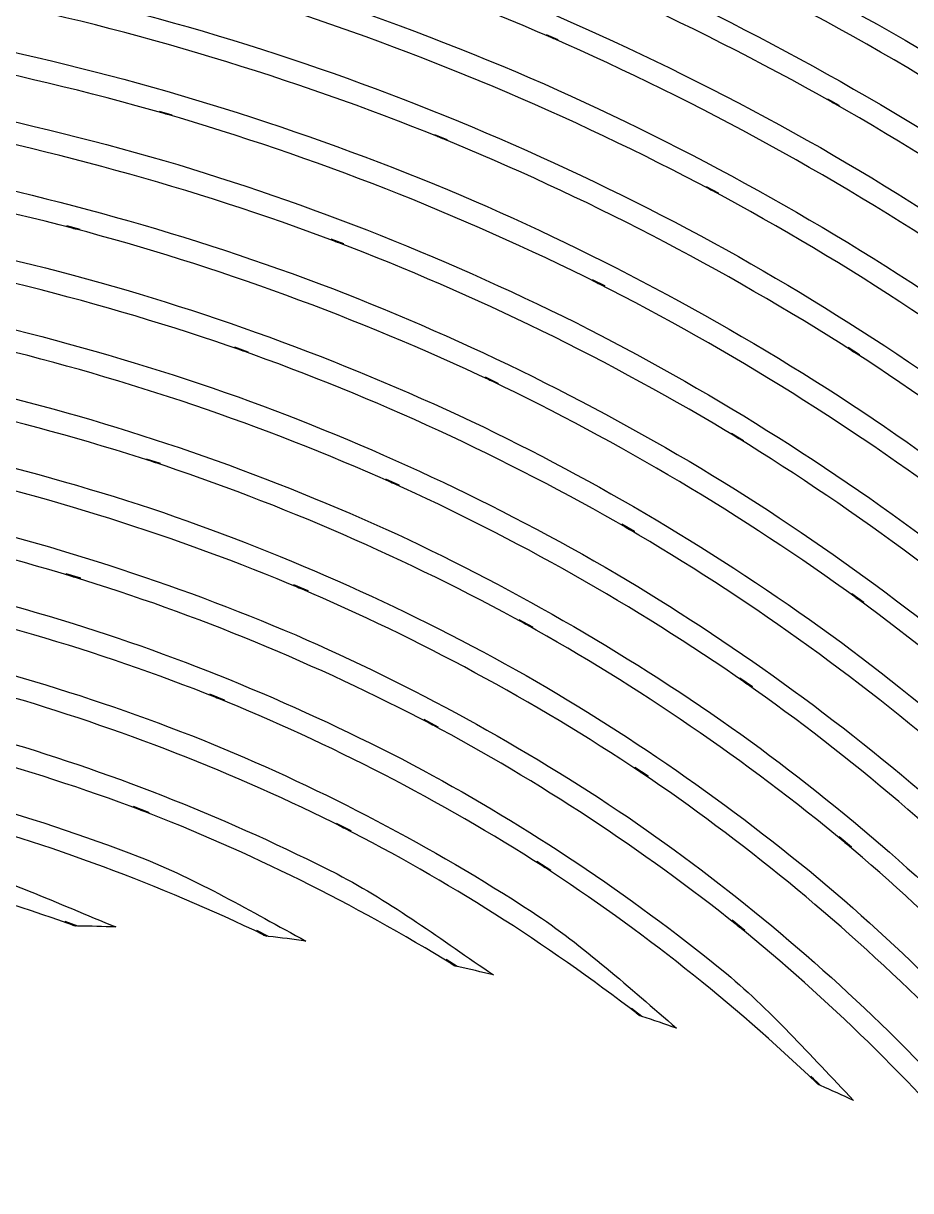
# Model space of a CAD drawing. Extents: x 1 to 151, y 102 to 252.
# Drawn here: x 75.27 to 92.57, y 207.72 to 230.48 of the extents above; entities that cross this region are included whole.
import ezdxf

# ---------------------------------------------------------------- set-up
doc = ezdxf.new("R2010")
doc.units = 0
doc.layers.add('Ebene_1', color=7, linetype='CONTINUOUS')

msp = doc.modelspace()

# ---------------------------------------------------------------- linework, layer by layer
at = {"layer": 'Ebene_1', "color": 7}
for p, q in [((85.69975, 230.156695), (85.470193, 230.256739)), ((85.580706, 230.195859), (85.580706, 230.195855)), ((91.178873, 228.879393), (90.960949, 229.002702)), ((78.168574, 228.691713), (77.919242, 228.763833)), ((91.063707, 228.931352), (91.063707, 228.931353)), ((78.041388, 228.716143), (78.041388, 228.716143)), ((83.535634, 228.209717), (83.295606, 228.307427)), ((83.412325, 228.246937), (83.412325, 228.246947)), ((88.8232, 227.169735), (88.594417, 227.291881)), ((88.702991, 227.220141), (88.702991, 227.220145)), ((76.375161, 226.461282), (76.115746, 226.529532)), ((76.242935, 226.483002), (76.242935, 226.483002)), ((81.519255, 226.178998), (81.267596, 226.273998)), ((81.388189, 226.215058), (81.388189, 226.215058)), ((86.605182, 225.360419), (86.365543, 225.481015)), ((86.479546, 225.409665), (86.479546, 225.409669)), ((79.653716, 224.071883), (79.390811, 224.164173)), ((79.516447, 224.106013), (79.516447, 224.106003)), ((91.577883, 224.015262), (91.352203, 224.159897)), ((91.4569, 224.078077), (91.4569, 224.078082)), ((84.529862, 223.459989), (84.278591, 223.579033)), ((84.397636, 223.508073), (84.397636, 223.508069)), ((89.315274, 222.341675), (89.077575, 222.486699)), ((89.189638, 222.403329), (89.189638, 222.403325)), ((77.941734, 221.89651), (77.667583, 221.98609)), ((77.799423, 221.9287), (77.799423, 221.9287)), ((82.599957, 221.475404), (82.336663, 221.593284)), ((82.462299, 221.521934), (82.462299, 221.521934)), ((87.188381, 220.569587), (86.939049, 220.714612)), ((87.058092, 220.629692), (87.058092, 220.629687)), ((76.386407, 219.66066), (76.100237, 219.74791)), ((76.239442, 219.69052), (76.239442, 219.69052)), ((80.819339, 219.41443), (80.543636, 219.531147)), ((80.675865, 219.459797), (80.675865, 219.4598)), ((91.656988, 219.189531), (91.423942, 219.359758)), ((91.532515, 219.263598), (91.532515, 219.263591)), ((85.202636, 218.705981), (84.940118, 218.851392)), ((85.065367, 218.765702), (85.065367, 218.765701)), ((89.487054, 217.543853), (89.241212, 217.715632)), ((89.355989, 217.618302), (89.355989, 217.618303)), ((79.190338, 217.285993), (78.90184, 217.401542)), ((79.040272, 217.330192), (79.040273, 217.330193)), ((83.359201, 216.759787), (83.085051, 216.904424)), ((83.214564, 216.819504), (83.214564, 216.819507)), ((87.450898, 215.80046), (87.192647, 215.973403)), ((87.312467, 215.875303), (87.312467, 215.8753)), ((77.715278, 215.09667), (77.413985, 215.21145)), ((77.559397, 215.13932), (77.559397, 215.13932)), ((81.66389, 214.736821), (81.376557, 214.882232)), ((81.513438, 214.795762), (81.513438, 214.795761)), ((91.419676, 214.418465), (91.180813, 214.617774)), ((91.29055, 214.506875), (91.29055, 214.506875)), ((85.553176, 213.965943), (85.282129, 214.140826)), ((85.408928, 214.040393), (85.408928, 214.040393)), ((76.329793, 212.880199), (76.082398, 212.969769)), ((89.340479, 212.792568), (89.089207, 212.994593)), ((89.203984, 212.88214), (89.203984, 212.882138)), ((80.050012, 212.678952), (79.81774, 212.79179)), ((83.729129, 212.090711), (83.513919, 212.224877)), ((87.332243, 211.117033), (87.130605, 211.274077)), ((90.816312, 209.76916), (90.627859, 209.951022))]:
    msp.add_line(p, q, dxfattribs=at)
for points in [[(84.230897, 234.071568), (87.372135, 232.877476), (90.399659, 231.403929), (93.278235, 229.669656)], [(99.033056, 228.435789), (96.303693, 230.482383), (93.397367, 232.281328), (90.347503, 233.809826)], [(85.580714, 230.195955), (82.567296, 231.499147), (79.443494, 232.529561), (76.246042, 233.274811)], [(91.063357, 228.931353), (88.203078, 230.542179), (85.2045, 231.893042), (82.10288, 232.968376)], [(90.127253, 232.926499), (93.126047, 231.410829), (95.98223, 229.629336), (98.663128, 227.604032)], [(76.243709, 232.365013), (79.389414, 231.620043), (82.461617, 230.59389), (85.423662, 229.299341)], [(70.484621, 232.06178), (73.690081, 231.649476), (76.851453, 230.949988), (79.932132, 229.972501)], [(82.006289, 232.06372), (85.055419, 230.994241), (88.002119, 229.653055), (90.811659, 228.056942)], [(96.386401, 227.099549), (93.709018, 229.001188), (90.867357, 230.658995), (87.893956, 232.052861)], [(87.704884, 231.162167), (90.626029, 229.77979), (93.416348, 228.137834), (96.044164, 226.256549)], [(83.412268, 228.246947), (80.484517, 229.426762), (77.45715, 230.341149), (74.365706, 230.978365)], [(88.702531, 227.220145), (85.914447, 228.698892), (82.999395, 229.924767), (79.992162, 230.881424)], [(78.040258, 228.716243), (75.005934, 229.583185), (71.900379, 230.175779), (68.759874, 230.486391)], [(85.470193, 230.256739), (85.508843, 230.239929), (85.542103, 230.212769), (85.580706, 230.195859)], [(85.580706, 230.195855), (85.619126, 230.179245), (85.661366, 230.173395), (85.69975, 230.156695)], [(93.857951, 225.645532), (91.240791, 227.407073), (88.470718, 228.930201), (85.580714, 230.195955)], [(74.399885, 230.068279), (77.437123, 229.429386), (80.41001, 228.518043), (83.283973, 227.346168)], [(79.932132, 229.972501), (82.884836, 229.019818), (85.745323, 227.803221), (88.480414, 226.337978)], [(68.886253, 229.58551), (71.974762, 229.267398), (75.027598, 228.671925), (78.00959, 227.806446)], [(85.423662, 229.299341), (88.261541, 228.042947), (90.979771, 226.533644), (93.546956, 224.79002)], [(90.960949, 229.002702), (90.997319, 228.982122), (91.027389, 228.952022), (91.063707, 228.931352)], [(77.919242, 228.763833), (77.961332, 228.751703), (77.999332, 228.728383), (78.041388, 228.716143)], [(98.820599, 223.539864), (96.401467, 225.56582), (93.805593, 227.370426), (91.063357, 228.931353)], [(91.063707, 228.931353), (91.100477, 228.910643), (91.142147, 228.900183), (91.178873, 228.879393)], [(81.387767, 226.215057), (78.553592, 227.277419), (75.63015, 228.082897), (72.651417, 228.620751)], [(86.478416, 225.409769), (83.770628, 226.762982), (80.946943, 227.869918), (78.040258, 228.716243)], [(78.041388, 228.716143), (78.082988, 228.704253), (78.127008, 228.703703), (78.168574, 228.691713)], [(83.295606, 228.307427), (83.336296, 228.290917), (83.371676, 228.263557), (83.412325, 228.246937)], [(91.456843, 224.078082), (88.905546, 225.706309), (86.213772, 227.101654), (83.412268, 228.246947)], [(83.412325, 228.246947), (83.452235, 228.230867), (83.495765, 228.225897), (83.535634, 228.209717)], [(76.243465, 226.483002), (73.312369, 227.243769), (70.319299, 227.739679), (67.299271, 227.963104)], [(90.811659, 228.056942), (93.502884, 226.51073), (96.049188, 224.725711), (98.420776, 222.723232)], [(72.714658, 227.712995), (75.641114, 227.171453), (78.512136, 226.366879), (81.293962, 225.309625)], [(78.00959, 227.806446), (80.863065, 226.962234), (83.634049, 225.861822), (86.289931, 224.519748)], [(83.283973, 227.346168), (86.0344, 226.20806), (88.675668, 224.823785), (91.177323, 223.210653)], [(88.594417, 227.291881), (88.632767, 227.271421), (88.664697, 227.240711), (88.702991, 227.220141)], [(96.26977, 222.231158), (93.9022, 224.117949), (91.36974, 225.788005), (88.702531, 227.220145)], [(88.702991, 227.220145), (88.741451, 227.199745), (88.784781, 227.190235), (88.8232, 227.169735)], [(67.456951, 227.066591), (70.424138, 226.834112), (73.363718, 226.33377), (76.240995, 225.572919)], [(76.115746, 226.529532), (76.159506, 226.518052), (76.199206, 226.494612), (76.242935, 226.483002)], [(76.242935, 226.483002), (76.286255, 226.471762), (76.331865, 226.472652), (76.375161, 226.461282)], [(84.398166, 223.508069), (81.774798, 224.742924), (79.045885, 225.73901), (76.243465, 226.483002)], [(81.267596, 226.273998), (81.309536, 226.258148), (81.346286, 226.231028), (81.388189, 226.215058)], [(88.480414, 226.337978), (91.096935, 224.918662), (93.579206, 223.266121), (95.89875, 221.400565)], [(79.516307, 224.105993), (76.778292, 225.059993), (73.960306, 225.765452), (71.095598, 226.212332)], [(89.189216, 222.403324), (86.708826, 223.906141), (84.098006, 225.182039), (81.387767, 226.215057)], [(81.388189, 226.215058), (81.430709, 226.199118), (81.476779, 226.195048), (81.519255, 226.178998)], [(76.240995, 225.572919), (78.991361, 224.829171), (81.668013, 223.838069), (84.239816, 222.611556)], [(86.365543, 225.481015), (86.405683, 225.460825), (86.439473, 225.429965), (86.479546, 225.409665)], [(93.836649, 220.80467), (91.52732, 222.55811), (89.065112, 224.099444), (86.478416, 225.409769)], [(86.479546, 225.409669), (86.519866, 225.389519), (86.564916, 225.380679), (86.605182, 225.360419)], [(71.190742, 225.306912), (74.003576, 224.85458), (76.768761, 224.148398), (79.454404, 223.197468)], [(81.293962, 225.309625), (83.950996, 224.282482), (86.508883, 223.016461), (88.937977, 221.52814)], [(86.289931, 224.519748), (88.825313, 223.220518), (91.236935, 221.693828), (93.497322, 219.959629)], [(82.462279, 221.521924), (79.927286, 222.647167), (77.295933, 223.540717), (74.599566, 224.190525)], [(79.390811, 224.164173), (79.434441, 224.148823), (79.472861, 224.121483), (79.516447, 224.106013)], [(87.057952, 220.629677), (84.654195, 222.013996), (82.13029, 223.177652), (79.516307, 224.105993)], [(79.516447, 224.106003), (79.561067, 224.090453), (79.609147, 224.087553), (79.653716, 224.071883)], [(91.352203, 224.159897), (91.389553, 224.135917), (91.419623, 224.102167), (91.4569, 224.078077)], [(98.295083, 218.727311), (96.181174, 220.713275), (93.893001, 222.504374), (91.456843, 224.078082)], [(91.4569, 224.078082), (91.49529, 224.053582), (91.53956, 224.039872), (91.577883, 224.015262)], [(77.799443, 221.92871), (75.161476, 222.782556), (72.452255, 223.395845), (69.703681, 223.760514)], [(84.278591, 223.579033), (84.320421, 223.559193), (84.355871, 223.528043), (84.397636, 223.508073)], [(84.397636, 223.508069), (84.440156, 223.488049), (84.487396, 223.480129), (84.529862, 223.459989)], [(91.533045, 219.263591), (89.287669, 220.891245), (86.900099, 222.311946), (84.398166, 223.508069)], [(74.633321, 223.28045), (77.276108, 222.629086), (79.853256, 221.738394), (82.335113, 220.620768)], [(79.454404, 223.197468), (82.013912, 222.273398), (84.483823, 221.118811), (86.834739, 219.748296)], [(91.177323, 223.210653), (93.562793, 221.653366), (95.802236, 219.883602), (97.868599, 217.922698)], [(69.829686, 222.858951), (72.526033, 222.48718), (75.182202, 221.871058), (77.767238, 221.019004)], [(84.239816, 222.611556), (86.689826, 221.424482), (89.026462, 220.017183), (91.221914, 218.407406)], [(89.077575, 222.486699), (89.117405, 222.462399), (89.149885, 222.427749), (89.189638, 222.403329)], [(95.84094, 217.435666), (93.778068, 219.289055), (91.552182, 220.951923), (89.189216, 222.403324)], [(89.189638, 222.403325), (89.229618, 222.379105), (89.275368, 222.366015), (89.315274, 222.341675)], [(77.667583, 221.98609), (77.713233, 221.97115), (77.753823, 221.94379), (77.799423, 221.9287)], [(77.799423, 221.9287), (77.845793, 221.91369), (77.895403, 221.91167), (77.941734, 221.89651)], [(85.065387, 218.765711), (82.74409, 220.038399), (80.312435, 221.09722), (77.799443, 221.92871)], [(80.675869, 219.4598), (78.235071, 220.48228), (75.706617, 221.281404), (73.121041, 221.845331)], [(82.336663, 221.593284), (82.380713, 221.573564), (82.418313, 221.541804), (82.462299, 221.521934)], [(89.355969, 217.618293), (87.181078, 219.126), (84.873967, 220.432756), (82.462279, 221.521924)], [(82.462299, 221.521934), (82.506659, 221.502244), (82.555649, 221.495234), (82.599957, 221.475404)], [(88.937977, 221.52814), (91.249476, 220.092251), (93.425222, 218.449553), (95.439637, 216.620196)], [(76.239435, 219.69052), (73.705092, 220.452259), (71.107674, 220.982634), (68.47754, 221.273379)], [(77.767238, 221.019004), (80.226992, 220.189739), (82.604997, 219.137813), (84.873812, 217.876554)], [(73.184241, 220.937185), (75.717034, 220.369682), (78.192166, 219.571807), (80.580087, 218.554757)], [(82.335113, 220.620768), (84.694166, 219.539007), (86.949274, 218.244189), (89.073308, 216.753198)], [(86.939049, 220.714612), (86.981299, 220.690102), (87.015929, 220.654342), (87.058092, 220.629692)], [(93.502222, 216.029231), (91.497783, 217.754951), (89.341261, 219.294901), (87.057952, 220.629677)], [(87.058092, 220.629687), (87.099622, 220.605767), (87.146922, 220.593637), (87.188381, 220.569587)], [(68.634594, 220.376865), (71.212638, 220.077054), (73.757586, 219.542283), (76.238669, 218.780437)], [(76.100237, 219.74791), (76.148367, 219.73326), (76.191377, 219.70534), (76.239442, 219.69052)], [(83.214557, 216.819507), (80.981625, 217.987167), (78.647443, 218.948029), (76.239435, 219.69052)], [(76.239442, 219.69052), (76.287422, 219.6761), (76.338472, 219.67525), (76.386407, 219.66066)], [(86.834739, 219.748296), (89.068327, 218.425659), (91.176251, 216.901873), (93.13321, 215.196321)], [(79.040272, 217.330193), (76.69685, 218.258252), (74.273883, 218.970399), (71.800696, 219.457087)], [(80.543636, 219.531147), (80.589866, 219.511597), (80.629716, 219.479517), (80.675865, 219.459797)], [(80.675865, 219.4598), (80.722225, 219.44038), (80.773045, 219.43402), (80.819339, 219.41443)], [(87.312471, 215.8753), (85.213796, 217.270016), (82.992821, 218.469739), (80.675869, 219.4598)], [(91.423942, 219.359758), (91.463082, 219.331198), (91.493472, 219.292278), (91.532515, 219.263598)], [(91.532515, 219.263591), (91.571695, 219.235191), (91.617905, 219.218051), (91.656988, 219.189531)], [(97.463137, 214.013251), (95.649431, 215.939478), (93.664991, 217.697018), (91.533045, 219.263591)], [(76.238669, 218.780437), (78.594197, 218.038241), (80.87569, 217.081006), (83.056356, 215.922217)], [(84.940118, 218.851392), (84.984488, 218.826872), (85.021088, 218.790382), (85.065367, 218.765702)], [(85.065367, 218.765701), (85.109217, 218.741661), (85.158867, 218.730181), (85.202636, 218.705981)], [(91.29057, 214.506885), (89.349266, 216.113179), (87.266058, 217.538869), (85.065387, 218.765711)], [(71.895311, 218.551654), (74.315743, 218.059649), (76.685564, 217.346024), (78.975904, 216.42166)], [(80.580087, 218.554757), (82.844852, 217.570224), (85.013837, 216.380144), (87.061582, 214.999725)], [(91.221914, 218.407406), (93.304438, 216.858633), (95.240944, 215.123661), (97.008534, 213.223374)], [(84.873812, 217.876554), (87.022873, 216.66089), (89.055569, 215.251035), (90.947377, 213.664648)], [(89.241212, 217.715632), (89.282422, 217.686852), (89.314872, 217.647232), (89.355989, 217.618302)], [(95.10265, 212.731677), (93.33984, 214.532057), (91.416741, 216.168093), (89.355969, 217.618293)], [(89.355989, 217.618303), (89.397369, 217.589613), (89.445769, 217.572683), (89.487054, 217.543853)], [(81.513439, 214.795751), (79.372037, 215.866699), (77.137115, 216.739023), (74.836123, 217.401145)], [(78.90184, 217.401542), (78.95014, 217.382202), (78.99205, 217.349722), (79.040272, 217.330192)], [(85.408927, 214.040393), (83.391246, 215.329509), (81.259565, 216.431063), (79.040272, 217.330193)], [(79.040273, 217.330193), (79.088863, 217.310953), (79.141821, 217.305413), (79.190338, 217.285993)], [(77.559397, 215.13929), (75.317037, 215.981036), (73.002768, 216.615607), (70.644379, 217.033524)], [(83.085051, 216.904424), (83.130811, 216.880274), (83.168901, 216.843834), (83.214564, 216.819504)], [(89.203977, 212.882138), (87.331685, 214.375275), (85.327659, 215.69348), (83.214557, 216.819507)], [(83.214564, 216.819507), (83.260884, 216.795287), (83.312964, 216.784187), (83.359201, 216.759787)], [(89.073308, 216.753198), (91.084343, 215.3192), (92.959055, 213.703609), (94.675352, 211.927461)], [(74.866367, 216.491457), (77.114426, 215.827873), (79.296176, 214.958267), (81.384699, 213.894594)], [(78.975904, 216.42166), (81.142641, 215.526708), (83.221824, 214.433553), (85.18829, 213.157065)], [(70.773117, 216.131611), (73.078009, 215.706646), (75.338431, 215.06928), (77.526825, 214.229624)], [(83.056356, 215.922217), (85.117322, 214.805693), (87.070557, 213.501849), (88.892222, 212.027116)], [(87.192647, 215.973403), (87.235627, 215.944603), (87.269607, 215.904263), (87.312467, 215.875303)], [(87.312467, 215.8753), (87.356247, 215.8462), (87.407217, 215.82973), (87.450898, 215.80046)], [(92.857511, 211.33418), (91.151837, 213.01438), (89.296197, 214.534801), (87.312471, 215.8753)], [(77.413985, 215.21145), (77.464675, 215.19218), (77.508795, 215.15881), (77.559397, 215.13932)], [(77.559397, 215.13932), (77.609937, 215.12035), (77.664809, 215.11585), (77.715278, 215.09667)], [(83.648085, 212.121703), (81.715443, 213.31287), (79.677729, 214.323481), (77.559397, 215.13929)], [(79.960061, 212.70455), (77.91383, 213.686985), (75.781683, 214.479013), (73.589853, 215.068756)], [(81.376557, 214.882232), (81.424837, 214.857832), (81.465267, 214.820372), (81.513438, 214.795762)], [(87.061582, 214.999725), (88.995407, 213.673514), (90.802024, 212.171733), (92.46005, 210.514058)], [(81.513438, 214.795761), (81.561718, 214.771621), (81.615712, 214.761161), (81.66389, 214.736821)], [(87.250812, 211.159677), (85.453997, 212.545533), (83.534218, 213.763249), (81.513439, 214.795751)], [(76.233636, 212.897643), (74.095769, 213.661037), (71.892752, 214.225433), (69.650934, 214.58287)], [(91.180813, 214.617774), (91.220843, 214.584394), (91.250653, 214.540414), (91.29055, 214.506875)], [(91.29055, 214.506875), (91.33083, 214.473545), (91.37952, 214.451945), (91.419676, 214.418465)], [(96.33074, 209.410875), (94.810039, 211.260324), (93.12341, 212.966128), (91.29057, 214.506885)], [(77.526825, 214.229624), (78.658935, 213.783651), (79.708835, 213.166987), (80.777072, 212.586662)], [(73.651499, 214.160989), (74.828855, 213.834433), (75.939018, 213.320671), (77.070036, 212.861589)], [(85.282129, 214.140826), (85.327549, 214.111546), (85.363639, 214.069876), (85.408928, 214.040393)], [(90.737209, 209.822673), (89.094616, 211.389707), (87.311535, 212.801956), (85.408927, 214.040393)], [(85.408928, 214.040393), (85.454618, 214.011203), (85.507598, 213.995333), (85.553176, 213.965943)], [(81.384699, 213.894594), (82.46056, 213.334468), (83.433577, 212.608169), (84.436024, 211.927461)], [(90.947377, 213.664648), (92.732022, 212.143652), (94.3713, 210.46152), (95.847179, 208.6396)], [(85.18829, 213.157065), (86.196712, 212.489607), (87.088621, 211.671231), (88.008893, 210.88825)], [(76.082398, 212.969769), (76.135028, 212.950709), (76.181098, 212.916969), (76.233626, 212.897649)], [(76.233626, 212.897649), (76.254786, 212.890049), (76.276996, 212.886309), (76.298776, 212.880979)], [(76.266596, 212.881743), (76.255326, 212.886443), (76.245106, 212.893423), (76.233636, 212.897643)], [(76.298776, 212.880979), (76.287986, 212.880994), (76.277386, 212.881743), (76.266596, 212.881743)], [(77.070036, 212.861589), (76.823094, 212.867189), (76.577949, 212.879679), (76.329793, 212.880199)], [(89.089207, 212.994593), (89.131037, 212.960943), (89.162307, 212.915973), (89.203984, 212.88214)], [(94.061901, 208.131627), (92.592409, 209.861397), (90.966548, 211.451755), (89.203977, 212.882138)], [(89.203984, 212.882138), (89.246634, 212.848128), (89.297974, 212.826758), (89.340479, 212.792568)], [(79.81774, 212.79179), (79.86791, 212.76741), (79.91, 212.72916), (79.960051, 212.70454)], [(79.960051, 212.70454), (79.978601, 212.69564), (79.998301, 212.68965), (80.017831, 212.68321)], [(79.989141, 212.68671), (79.979131, 212.69211), (79.970291, 212.69952), (79.960061, 212.70455)], [(80.017831, 212.68321), (80.008231, 212.68421), (79.998761, 212.68571), (79.989141, 212.68671)], [(80.777072, 212.586662), (80.534725, 212.617382), (80.293854, 212.653122), (80.050012, 212.678952)], [(83.513919, 212.224877), (83.561919, 212.194987), (83.600239, 212.151857), (83.648085, 212.121733)], [(83.648085, 212.121733), (83.663075, 212.112533), (83.679405, 212.105803), (83.695395, 212.098463)], [(83.671355, 212.103863), (83.663855, 212.110063), (83.656375, 212.116483), (83.648085, 212.121703)], [(83.695395, 212.098463), (83.687295, 212.100163), (83.679415, 212.102163), (83.671355, 212.103863)], [(84.436024, 211.927461), (84.200756, 211.982761), (83.966167, 212.040098), (83.729129, 212.090711)], [(88.892222, 212.027116), (89.823776, 211.259163), (90.623305, 210.352919), (91.455737, 209.479887)], [(87.130605, 211.274077), (87.174345, 211.240007), (87.207245, 211.193957), (87.250812, 211.159687)], [(87.250812, 211.159687), (87.266722, 211.147417), (87.284262, 211.137617), (87.301612, 211.127507)], [(87.275242, 211.136407), (87.266742, 211.143707), (87.259672, 211.152707), (87.250812, 211.159677)], [(87.301612, 211.127507), (87.292812, 211.130407), (87.284082, 211.133507), (87.275242, 211.136407)], [(88.008893, 210.88825), (87.784336, 210.96671), (87.558824, 211.042965), (87.332243, 211.117033)], [(92.46005, 210.514058), (93.304, 209.65518), (94.000906, 208.671604), (94.737395, 207.720208)], [(90.627859, 209.951022), (90.668439, 209.911952), (90.696819, 209.861942), (90.737209, 209.822673)], [(90.737209, 209.822673), (90.753359, 209.807263), (90.771489, 209.794263), (90.789559, 209.781183)], [(90.762029, 209.793983), (90.753829, 209.803583), (90.746299, 209.813843), (90.737209, 209.822673)], [(90.789559, 209.781183), (90.780359, 209.785283), (90.771269, 209.789883), (90.762029, 209.793983)], [(91.455737, 209.479887), (91.244485, 209.579687), (91.029819, 209.67341), (90.816312, 209.76916)]]:
    msp.add_open_spline(points, degree=3, dxfattribs=at)

doc.saveas('drawing.dxf')
